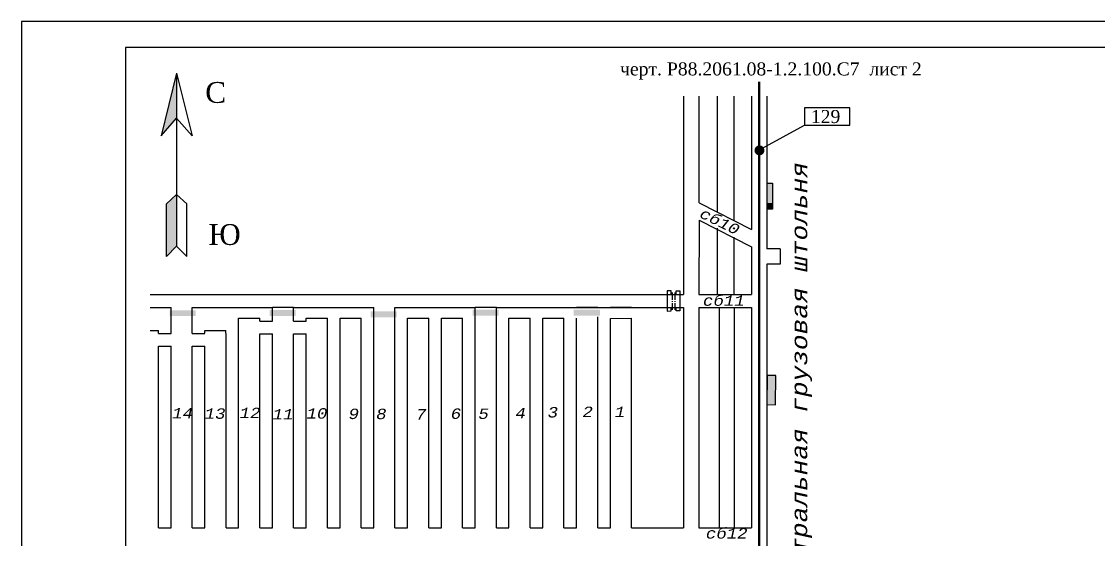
# Model space of a CAD drawing. Header units: millimetres. Extents: x 2309 to 3632, y -1063 to -766.
# Drawn here: x 2309.4 to 2516.4, y -865.9 to -766.5 of the extents above; entities that cross this region are included whole.
import ezdxf

# ---------------------------------------------------------------- set-up
doc = ezdxf.new("R2010")
doc.units = ezdxf.units.MM
doc.header["$MEASUREMENT"] = 0
for name, color, linetype in [('вент.зак.г.', 7, 'Continuous'), ('ГВУ', 7, 'Continuous'), ('Надписи', 7, 'Continuous'), ('План', 7, 'Continuous'), ('Пожаропредупреждение', 1, 'Continuous'), ('Раскраска позиций ПЛА', 7, 'Continuous'), ('Усл. Обозначения', 7, 'Continuous')]:
    doc.layers.add(name, color=color, linetype=linetype)
doc.layers.add('ФЗ вода', color=1, linetype='Continuous', lineweight=40)
doc.styles.get("Standard").update_dxf_attribs({"font": 'TIMES.TTF'})
doc.styles.add('TXTRUS', font='TXTRUS.shx', dxfattribs={"height": 2})

msp = doc.modelspace()

# ---------------------------------------------------------------- hatches: boundary and pattern name
at = {"layer": 'Раскраска позиций ПЛА', "lineweight": 30}
msp.add_hatch(color=256, dxfattribs=at).paths.add_polyline_path([(2336.19, -788.37), (2339.18, -784.98), (2339.18, -776.38)])
at = {"layer": 'Раскраска позиций ПЛА'}
h = msp.add_hatch(color=72, dxfattribs=at)
h.paths.add_polyline_path([(2453.7, -797.47), (2452.59, -797.47), (2452.59, -798.79), (2453.7, -798.79)])
h.paths.add_polyline_path([(2453.7, -798.79), (2452.59, -798.79), (2452.59, -801.27), (2453.7, -801.27)])
h.paths.add_polyline_path([(2453.7, -801.27), (2452.59, -801.27), (2452.59, -802.47), (2453.7, -802.47)])
h = msp.add_hatch(color=72, dxfattribs=at)
h.paths.add_polyline_path([(2453.7, -798.79), (2452.59, -798.79), (2452.59, -801.27), (2453.7, -801.27)])
h.paths.add_polyline_path([(2453.7, -801.27), (2452.59, -801.27), (2452.59, -802.47), (2453.7, -802.47)])
at = {"layer": 'Раскраска позиций ПЛА', "lineweight": -2}
msp.add_hatch(color=256, dxfattribs=at).paths.add_polyline_path([(2337.22, -811.52), (2339.18, -809.57), (2339.18, -799.63), (2337.22, -801.45)])
at = {"layer": 'Раскраска позиций ПЛА'}
msp.add_hatch(color=72, dxfattribs=at).paths.add_polyline_path([(2453.7, -801.27), (2452.59, -801.27), (2452.59, -802.47), (2453.7, -802.47)])
h = msp.add_hatch(color=72, dxfattribs=at)
h.paths.add_polyline_path([(2342.84, -823), (2342.84, -821.88), (2341.52, -821.88), (2341.52, -823)])
h.paths.add_polyline_path([(2341.52, -823), (2341.52, -821.88), (2339.04, -821.88), (2339.04, -823)])
h.paths.add_polyline_path([(2339.04, -823), (2339.04, -821.88), (2337.84, -821.88), (2337.84, -823)])
h = msp.add_hatch(color=72, dxfattribs=at)
h.paths.add_polyline_path([(2341.52, -823), (2341.52, -821.88), (2339.04, -821.88), (2339.04, -823)])
h.paths.add_polyline_path([(2339.04, -823), (2339.04, -821.88), (2337.84, -821.88), (2337.84, -823)])
h = msp.add_hatch(color=72, dxfattribs=at)
h.paths.add_polyline_path([(2362.05, -822.96), (2362.05, -821.85), (2360.73, -821.85), (2360.73, -822.96)])
h.paths.add_polyline_path([(2360.73, -822.96), (2360.73, -821.85), (2358.25, -821.85), (2358.25, -822.96)])
h.paths.add_polyline_path([(2358.25, -822.96), (2358.25, -821.85), (2357.05, -821.85), (2357.05, -822.96)])
h = msp.add_hatch(color=72, dxfattribs=at)
h.paths.add_polyline_path([(2360.73, -822.96), (2360.73, -821.85), (2358.25, -821.85), (2358.25, -822.96)])
h.paths.add_polyline_path([(2358.25, -822.96), (2358.25, -821.85), (2357.05, -821.85), (2357.05, -822.96)])
h = msp.add_hatch(color=72, dxfattribs=at)
h.paths.add_polyline_path([(2381.5, -823.2), (2381.5, -822.08), (2380.18, -822.08), (2380.18, -823.2)])
h.paths.add_polyline_path([(2380.18, -823.2), (2380.18, -822.08), (2377.7, -822.08), (2377.7, -823.2)])
h.paths.add_polyline_path([(2377.7, -823.2), (2377.7, -822.08), (2376.5, -822.08), (2376.5, -823.2)])
h = msp.add_hatch(color=72, dxfattribs=at)
h.paths.add_polyline_path([(2380.18, -823.2), (2380.18, -822.08), (2377.7, -822.08), (2377.7, -823.2)])
h.paths.add_polyline_path([(2377.7, -823.2), (2377.7, -822.08), (2376.5, -822.08), (2376.5, -823.2)])
h = msp.add_hatch(color=72, dxfattribs=at)
h.paths.add_polyline_path([(2401.06, -822.89), (2401.06, -821.78), (2399.74, -821.78), (2399.74, -822.89)])
h.paths.add_polyline_path([(2399.74, -822.89), (2399.74, -821.78), (2397.26, -821.78), (2397.26, -822.89)])
h.paths.add_polyline_path([(2397.26, -822.89), (2397.26, -821.78), (2396.06, -821.78), (2396.06, -822.89)])
h = msp.add_hatch(color=72, dxfattribs=at)
h.paths.add_polyline_path([(2399.74, -822.89), (2399.74, -821.78), (2397.26, -821.78), (2397.26, -822.89)])
h.paths.add_polyline_path([(2397.26, -822.89), (2397.26, -821.78), (2396.06, -821.78), (2396.06, -822.89)])
h = msp.add_hatch(color=72, dxfattribs=at)
h.paths.add_polyline_path([(2420.52, -822.89), (2420.52, -821.78), (2419.2, -821.78), (2419.2, -822.89)])
h.paths.add_polyline_path([(2419.2, -822.89), (2419.2, -821.78), (2416.71, -821.78), (2416.71, -822.89)])
h.paths.add_polyline_path([(2416.71, -822.89), (2416.71, -821.78), (2415.52, -821.78), (2415.52, -822.89)])
h = msp.add_hatch(color=72, dxfattribs=at)
h.paths.add_polyline_path([(2419.2, -822.89), (2419.2, -821.78), (2416.71, -821.78), (2416.71, -822.89)])
h.paths.add_polyline_path([(2416.71, -822.89), (2416.71, -821.78), (2415.52, -821.78), (2415.52, -822.89)])
at = {"layer": 'Усл. Обозначения'}
h = msp.add_hatch(color=72, dxfattribs=at)
h.paths.add_polyline_path([(2454.4, -834.41), (2452.7, -834.39), (2452.64, -839.85), (2454.35, -839.87)], flags=16)
h.paths.add_polyline_path([(2444.89, -899.64), (2445.68, -817.99), (2456.28, -818.09), (2455.49, -899.75)], flags=9)
at = {"layer": 'ФЗ вода'}
h = msp.add_hatch(color=0, dxfattribs=at)
edge = h.paths.add_edge_path()
edge.add_arc((2451.2, -791.18), 0.962, 0, 360)

# ---------------------------------------------------------------- linework, layer by layer
for points in [[(2309.37, -1063.45), (2729.37, -1063.45), (2729.37, -766.45), (2309.37, -766.45)], [(2329.37, -1058.45), (2724.37, -1058.45), (2724.37, -771.45), (2329.37, -771.45)], [(2459.87, -786.35), (2468.58, -786.35), (2468.58, -783), (2459.87, -783)]]:
    msp.add_lwpolyline(points, close=True)
at = {"layer": 'вент.зак.г.'}
msp.add_line((2451.65, -790.82), (2459.87, -786.35), dxfattribs=at)
at = {"layer": 'План', "color": 0}
for p, q in [((2436.62, -780.77), (2436.62, -818.84)), ((2439.57, -780.77), (2439.57, -801.23)), ((2449.67, -780.77), (2449.67, -806.34)), ((2452.62, -780.77), (2452.62, -798.79)), ((2439.59, -804.6), (2439.57, -818.84)), ((2449.67, -809.71), (2449.67, -818.84)), ((2455.21, -810.08), (2452.62, -810.08)), ((2455.21, -813.01), (2452.62, -813.01)), ((2452.62, -813.01), (2452.62, -835.81)), ((2436.62, -821.33), (2436.62, -863.6)), ((2439.57, -821.33), (2439.57, -863.6)), ((2449.67, -821.33), (2449.67, -863.6)), ((2452.62, -838.38), (2452.62, -913.82))]:
    msp.add_line(p, q, dxfattribs=at)
at = {"layer": 'План'}
for p, q in [((2443.09, -780.77), (2443.09, -803.02)), ((2446.3, -780.77), (2446.3, -804.64)), ((2439.58, -801.23), (2449.66, -806.34)), ((2452.62, -801.35), (2452.62, -810.08)), ((2439.59, -804.6), (2449.67, -809.71)), ((2443.09, -806.12), (2443.09, -818.76)), ((2446.29, -807.83), (2446.29, -818.97)), ((2455.21, -810.08), (2455.21, -813.01)), ((2334.11, -818.84), (2436.62, -818.84)), ((2439.57, -818.84), (2449.67, -818.84)), ((2334.11, -821.32), (2338.11, -821.32)), ((2338.11, -826.3), (2338.11, -821.32)), ((2342.17, -826.3), (2342.17, -821.33)), ((2342.17, -821.33), (2357.59, -821.33)), ((2357.59, -823.93), (2357.59, -821.33)), ((2361.66, -823.93), (2361.66, -821.33)), ((2361.66, -821.33), (2377.08, -821.33)), ((2377.08, -863.6), (2377.08, -821.33)), ((2381.14, -863.6), (2381.14, -821.31)), ((2381.14, -821.33), (2396.56, -821.33)), ((2396.56, -863.6), (2396.56, -821.31)), ((2400.63, -863.6), (2400.63, -821.31)), ((2400.63, -821.33), (2416.05, -821.31)), ((2420.11, -821.33), (2422.54, -821.33)), ((2426.61, -821.33), (2436.62, -821.33)), ((2439.57, -821.33), (2449.67, -821.33)), ((2443.52, -863.58), (2443.52, -821.33)), ((2446.35, -821.33), (2446.35, -847.78)), ((2351.1, -823.4), (2355.16, -823.4)), ((2351.1, -823.93), (2351.1, -823.4)), ((2355.16, -823.93), (2355.16, -823.4)), ((2364.09, -823.4), (2368.15, -823.4)), ((2364.09, -823.93), (2364.09, -823.4)), ((2368.15, -823.93), (2368.15, -823.4)), ((2370.58, -863.6), (2370.58, -823.37)), ((2370.58, -823.37), (2374.65, -823.37)), ((2374.65, -863.6), (2374.65, -823.37)), ((2383.57, -863.6), (2383.57, -823.37)), ((2383.57, -823.37), (2387.64, -823.37)), ((2387.64, -863.6), (2387.64, -823.37)), ((2390.07, -863.6), (2390.07, -823.37)), ((2390.07, -823.37), (2394.13, -823.37)), ((2394.13, -863.6), (2394.13, -823.37)), ((2403.06, -863.6), (2403.06, -823.37)), ((2403.06, -823.37), (2407.12, -823.37)), ((2407.12, -863.6), (2407.12, -823.37)), ((2409.55, -863.6), (2409.55, -823.37)), ((2409.55, -823.37), (2413.62, -823.37)), ((2413.62, -863.6), (2413.62, -823.37)), ((2416.05, -863.6), (2416.05, -823.36)), ((2420.11, -863.6), (2420.11, -823.11)), ((2422.54, -863.6), (2422.54, -823.42)), ((2426.61, -863.6), (2426.61, -823.36)), ((2334.11, -825.77), (2335.68, -825.77)), ((2335.68, -826.3), (2335.68, -825.77)), ((2344.59, -825.76), (2348.66, -825.76)), ((2344.59, -826.29), (2344.59, -825.76)), ((2348.66, -826.29), (2348.66, -825.76)), ((2351.1, -863.6), (2351.1, -823.93)), ((2355.16, -823.93), (2357.59, -823.93)), ((2361.66, -823.93), (2364.09, -823.93)), ((2368.15, -863.6), (2368.15, -823.93)), ((2335.68, -826.3), (2338.11, -826.3)), ((2342.17, -826.3), (2344.59, -826.3)), ((2348.67, -863.6), (2348.67, -826.31)), ((2355.16, -863.6), (2355.16, -826.4)), ((2355.16, -826.41), (2357.59, -826.41)), ((2357.59, -863.6), (2357.59, -826.41)), ((2361.66, -863.6), (2361.66, -826.41)), ((2361.66, -826.41), (2364.09, -826.41)), ((2364.09, -863.6), (2364.09, -826.4)), ((2335.68, -828.78), (2338.11, -828.78)), ((2335.68, -863.6), (2335.68, -828.78)), ((2338.11, -863.6), (2338.11, -828.78)), ((2342.17, -828.78), (2344.6, -828.78)), ((2342.17, -863.6), (2342.17, -828.78)), ((2344.6, -863.6), (2344.6, -828.78)), ((2446.35, -847.78), (2446.35, -863.74)), ((2335.68, -863.6), (2338.11, -863.6)), ((2342.17, -863.6), (2344.6, -863.6)), ((2348.67, -863.6), (2351.1, -863.6)), ((2355.16, -863.6), (2357.59, -863.6)), ((2361.66, -863.6), (2364.09, -863.6)), ((2368.15, -863.6), (2370.58, -863.6)), ((2374.65, -863.6), (2377.08, -863.6)), ((2381.14, -863.6), (2383.57, -863.6)), ((2387.64, -863.6), (2390.08, -863.6)), ((2394.13, -863.6), (2396.56, -863.6)), ((2400.63, -863.6), (2403.06, -863.6)), ((2407.12, -863.6), (2409.55, -863.6)), ((2413.62, -863.6), (2416.06, -863.6)), ((2420.11, -863.6), (2422.54, -863.6)), ((2426.61, -863.6), (2436.62, -863.6)), ((2439.57, -863.6), (2449.67, -863.6))]:
    msp.add_line(p, q, dxfattribs=at)
at = {"layer": 'Пожаропредупреждение', "lineweight": 50}
msp.add_line((2451.15, -915.07), (2451.15, -778.05), dxfattribs=at)
at = {"layer": 'Раскраска позиций ПЛА', "lineweight": 30}
for p, q in [((2339.18, -776.38), (2336.19, -788.37)), ((2339.18, -776.38), (2339.18, -809.57)), ((2339.18, -776.38), (2342.19, -788.37)), ((2336.19, -788.37), (2339.17, -785)), ((2339.17, -785), (2342.19, -788.37)), ((2434.22, -818.11), (2433.49, -818.11)), ((2434.22, -818.84), (2434.22, -818.11))]:
    msp.add_line(p, q, dxfattribs=at)
at = {"layer": 'Раскраска позиций ПЛА', "color": 21}
for p, q in [((2452.61, -798.79), (2452.62, -801.35)), ((2452.62, -835.81), (2452.62, -838.38))]:
    msp.add_line(p, q, dxfattribs=at)
at = {"layer": 'Раскраска позиций ПЛА', "lineweight": -2}
for p, q in [((2337.25, -801.42), (2339.18, -799.63)), ((2339.18, -799.63), (2341.14, -801.43)), ((2337.22, -811.52), (2337.22, -801.45)), ((2341.14, -811.54), (2341.14, -801.43)), ((2339.18, -809.57), (2337.22, -811.52)), ((2339.18, -809.57), (2341.14, -811.54))]:
    msp.add_line(p, q, dxfattribs=at)
at = {"layer": 'Раскраска позиций ПЛА'}
for p, q in [((2433.49, -818.11), (2433.49, -822.02)), ((2434.41, -818.44), (2434.41, -819.86)), ((2434.95, -818.43), (2434.95, -819.86)), ((2435.21, -818.84), (2435.21, -818.11)), ((2435.21, -818.11), (2435.88, -818.11)), ((2435.88, -818.11), (2435.88, -822.01)), ((2416.05, -821.31), (2420.11, -821.33)), ((2422.54, -821.33), (2426.61, -821.33)), ((2434.23, -822.01), (2434.23, -821.33)), ((2434.41, -820.13), (2434.41, -820.24)), ((2434.41, -820.5), (2434.41, -821.8)), ((2434.95, -820.13), (2434.95, -820.25)), ((2434.95, -820.5), (2434.95, -821.78)), ((2435.22, -822.01), (2435.22, -821.33)), ((2422.54, -823.42), (2426.61, -823.36)), ((2433.49, -822.02), (2434.23, -822.01)), ((2435.88, -822.01), (2435.22, -822.01))]:
    msp.add_line(p, q, dxfattribs=at)
at = {"layer": 'Раскраска позиций ПЛА', "color": 111}
for p, q in [((2361.66, -821.33), (2357.59, -821.33)), ((2400.63, -821.33), (2396.56, -821.31)), ((2420.11, -821.33), (2416.05, -821.31)), ((2426.61, -821.33), (2422.54, -821.33))]:
    msp.add_line(p, q, dxfattribs=at)
at = {"layer": 'Раскраска позиций ПЛА'}
msp.add_lwpolyline([(2452.68, -834.36), (2452.63, -839.98), (2454.31, -840), (2454.37, -834.37)], close=True, dxfattribs=at)
at = {"layer": 'Усл. Обозначения'}
for p, q in [((2452.59, -797.47), (2452.59, -802.47)), ((2452.59, -797.47), (2453.7, -797.47)), ((2453.7, -797.47), (2453.7, -802.47)), ((2453.7, -802.47), (2452.59, -802.47))]:
    msp.add_line(p, q, dxfattribs=at)

# ---------------------------------------------------------------- texts
at = {"insert": (2453.4, -774.29), "char_height": 2.5, "width": 89.3344, "attachment_point": 2}
msp.add_mtext('черт. Р88.2061.08-1.2.100.С7  лист 2', dxfattribs=at)
at = {"layer": 'ГВУ', "color": 0, "insert": (2461.08, -783.43), "char_height": 2.5, "width": 7.9063, "attachment_point": 1}
msp.add_mtext('129', dxfattribs=at)
at = {"layer": 'Надписи', "attachment_point": 1, "style": 'TXTRUS'}
for s, insert, char_height, width, rotation in [('{\\fCourier New|b0|i1|c204|p49;Центральная грузовая штольня}', (2457.38, -877.61), 3, 124.6, 90), ('{\\fCourier New|b0|i1|c204|p49;сб10}', (2440.41, -802.15), 2, 9.5608, 333.8318)]:
    msp.add_mtext(s, dxfattribs=dict(at, insert=insert, char_height=char_height, width=width, rotation=rotation))
at = {"layer": 'Надписи', "char_height": 2, "style": 'TXTRUS'}
for s, insert, width, attachment_point in [('{\\fCourier New|b0|i1|c204|p49;сб11}', (2440.34, -819.01), 10.0789, 1), ('{\\fCourier New|b0|i1|c204|p49;2}', (2417.18, -840.37), 4.2, 1), ('{\\fCourier New|b0|i1|c204|p49;14}', (2340.32, -841.61), 5.6, 5), ('{\\fCourier New|b0|i1|c204|p49;13}', (2346.57, -841.72), 5.6, 5), ('{\\fCourier New|b0|i1|c204|p49;12}', (2353.29, -841.58), 5.6, 5), ('{\\fCourier New|b0|i1|c204|p49;11}', (2359.63, -841.81), 5.6, 5), ('{\\fCourier New|b0|i1|c204|p49;10}', (2366.15, -841.68), 5.6, 5), ('{\\fCourier New|b0|i1|c204|p49;9}', (2373.22, -841.77), 4.2, 5), ('{\\fCourier New|b0|i1|c204|p49;8}', (2377.52, -840.77), 4.2, 1), ('{\\fCourier New|b0|i1|c204|p49;7}', (2386.17, -841.85), 4.2, 5), ('{\\fCourier New|b0|i1|c204|p49;6}', (2392.86, -841.73), 4.2, 5), ('{\\fCourier New|b0|i1|c204|p49;5}', (2397.17, -840.73), 4.2, 1), ('{\\fCourier New|b0|i1|c204|p49;4}', (2404.29, -840.61), 4.2, 1), ('{\\fCourier New|b0|i1|c204|p49;3}', (2410.49, -840.45), 4.2, 1), ('{\\fCourier New|b0|i1|c204|p49;1}', (2423.38, -840.37), 4.2, 1), ('{\\fCourier New|b0|i1|c204|p49;сб12}', (2440.9, -863.69), 10.9705, 1)]:
    msp.add_mtext(s, dxfattribs=dict(at, insert=insert, width=width, attachment_point=attachment_point))
at = {"layer": 'Раскраска позиций ПЛА', "lineweight": -2, "char_height": 4, "width": 28.2, "attachment_point": 1}
for s, insert in [('С', (2344.67, -778.06)), ('Ю', (2345.29, -805.33))]:
    msp.add_mtext(s, dxfattribs=dict(at, insert=insert))

doc.saveas('drawing.dxf')
